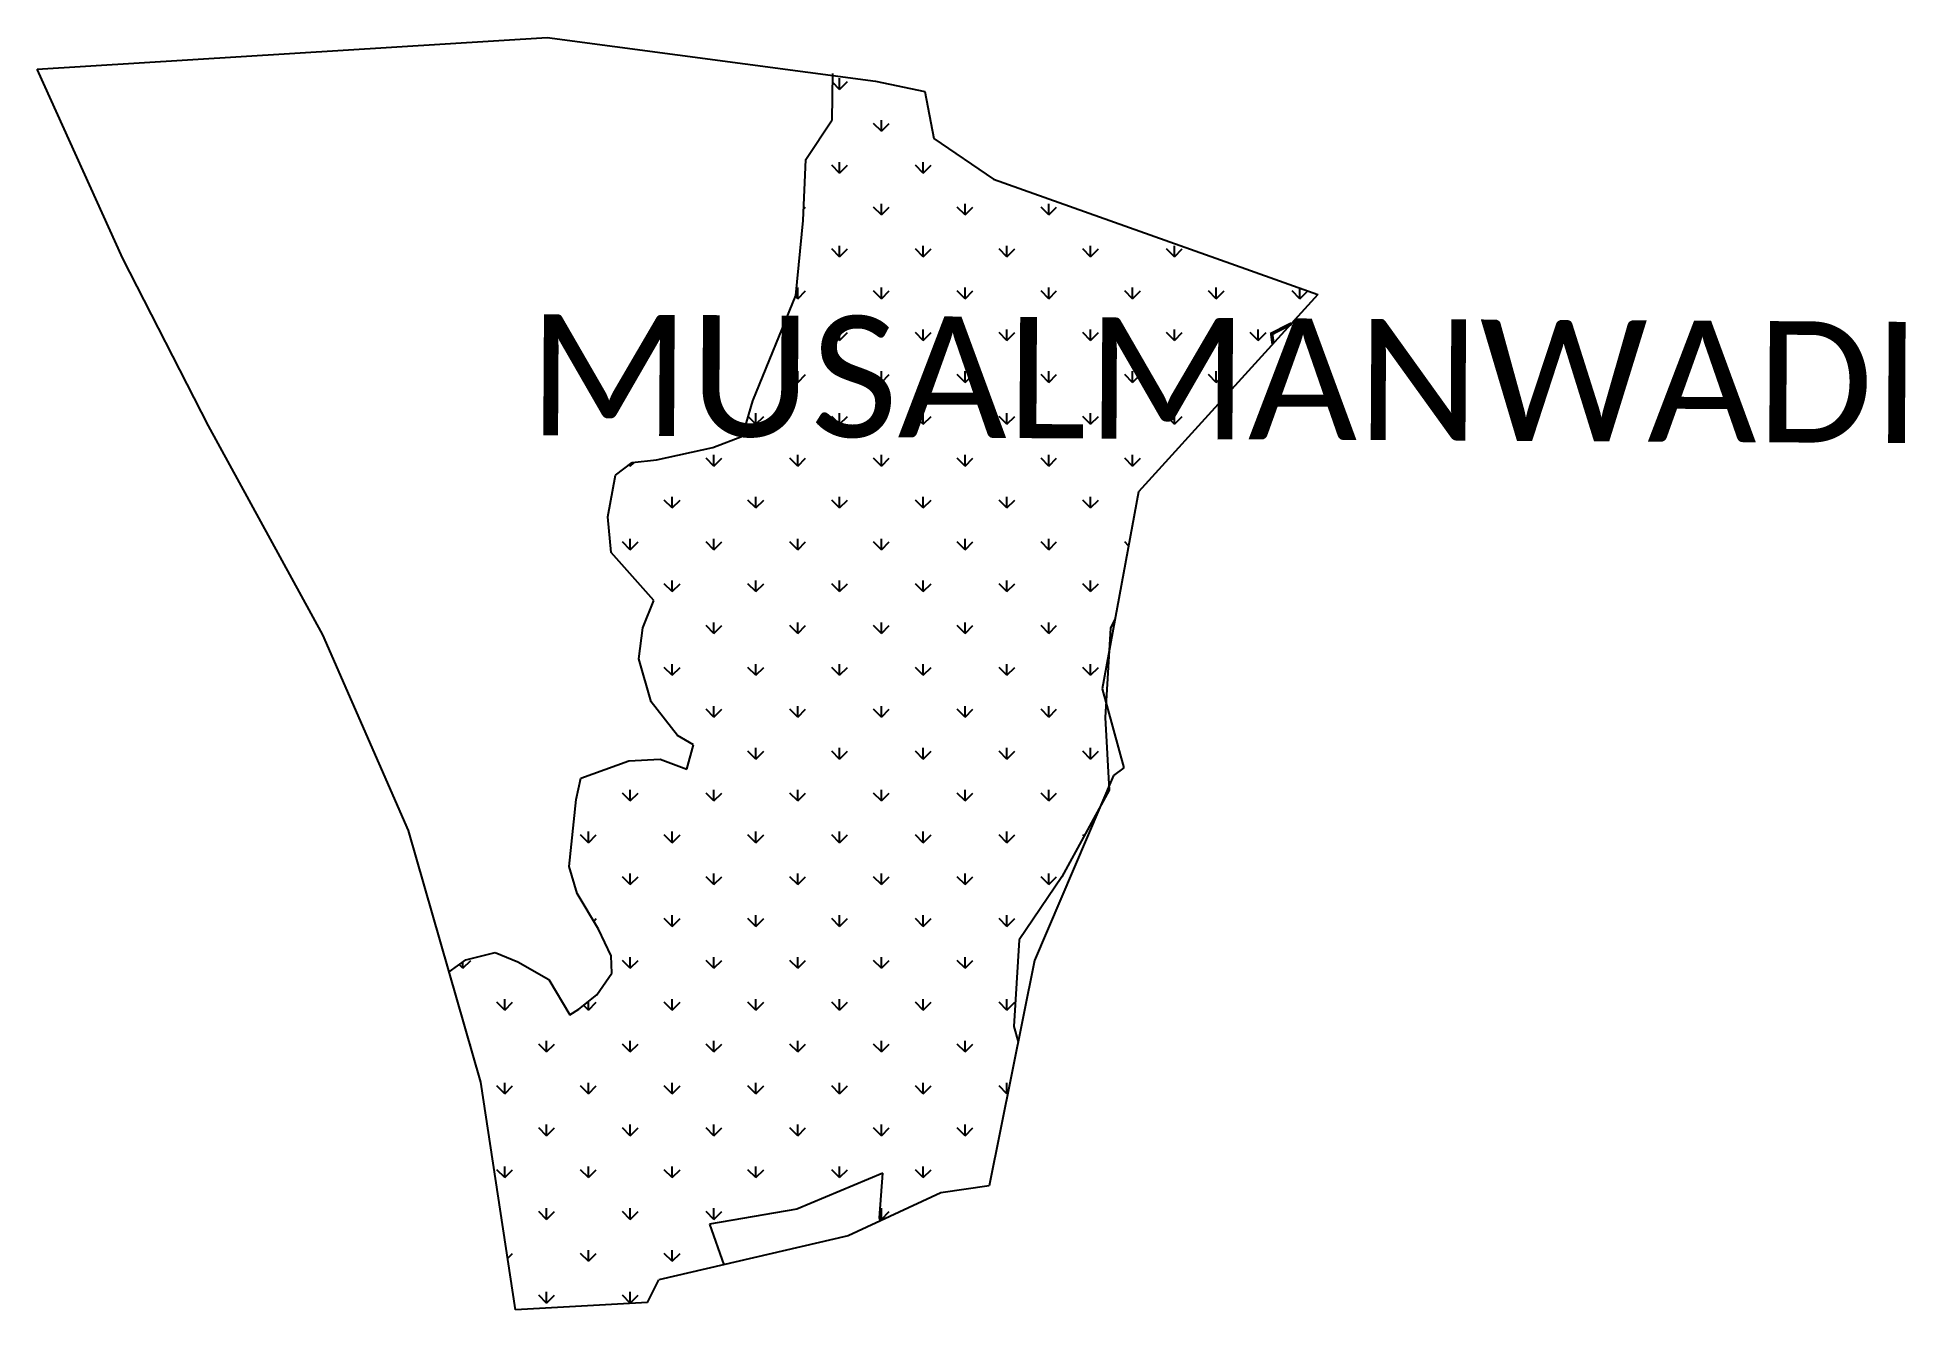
# Model space of a CAD drawing. Header units: metres. Extents: x 319332 to 320935, y 1876724 to 1877816.
import ezdxf

# ---------------------------------------------------------------- set-up
doc = ezdxf.new("R2010")
doc.units = ezdxf.units.M
for name, color, linetype in [('MANGROOVES', 112, 'Continuous'), ('village', 3, 'Continuous'), ('VILLAGE NAME', 250, 'Continuous')]:
    doc.layers.add(name, color=color, linetype=linetype)

msp = doc.modelspace()

# ---------------------------------------------------------------- linework, layer by layer
at = {"layer": 'MANGROOVES'}
for p, q in [((320014, 1877745.4), (320014.6, 1877785.3)), ((319991.6, 1877711.3), (320014, 1877745.4)), ((319989.3, 1877659), (319991.6, 1877711.3)), ((319982.9, 1877594.6), (319989.3, 1877659)), ((319946, 1877504.2), (319982.9, 1877594.6)), ((319937, 1877473.9), (319946, 1877504.2)), ((319863.2, 1877453.7), (319911.6, 1877464.2)), ((319911.6, 1877464.2), (319937, 1877473.9)), ((319828, 1877440.4), (319842.4, 1877451.3)), ((319842.4, 1877451.3), (319863.2, 1877453.7)), ((319821.4, 1877404.8), (319828, 1877440.4)), ((319824.4, 1877374.1), (319821.4, 1877404.8)), ((319861, 1877333), (319824.4, 1877374.1)), ((319851.6, 1877309.5), (319861, 1877333)), ((319848, 1877282.9), (319851.6, 1877309.5)), ((320252.8, 1877309), (320248.3, 1877232.5)), ((320256.8, 1877316.8), (320252.8, 1877309)), ((319858.7, 1877246), (319848, 1877282.9)), ((319881.3, 1877217.1), (319858.7, 1877246)), ((320248.3, 1877232.5), (320251.9, 1877170.1)), ((319895.1, 1877208.9), (319881.3, 1877217.1)), ((319889.2, 1877188.2), (319895.1, 1877208.9)), ((319798.4, 1877180.5), (319839.7, 1877195.2)), ((319839.7, 1877195.2), (319866.5, 1877196.7)), ((319866.5, 1877196.7), (319889.2, 1877188.2)), ((319794.3, 1877162.1), (319798.4, 1877180.5)), ((319788.4, 1877104.7), (319794.3, 1877162.1)), ((320251.9, 1877170.1), (320211.2, 1877095.8)), ((319795.2, 1877081.4), (319788.4, 1877104.7)), ((320211.2, 1877095.8), (320174.6, 1877041.7)), ((319813.5, 1877050.8), (319795.2, 1877081.4)), ((319824.5, 1877028), (319813.5, 1877050.8)), ((319699.6, 1877024.5), (319724.7, 1877030.7)), ((319724.7, 1877030.7), (319744.3, 1877022.8)), ((320174.6, 1877041.7), (320170.1, 1876967.2)), ((319685.4, 1877014.1), (319699.6, 1877024.5)), ((319744.3, 1877022.8), (319770.8, 1877007.6)), ((319812.2, 1876994.4), (319825, 1877013.1)), ((319825, 1877013.1), (319824.5, 1877028)), ((319770.8, 1877007.6), (319788.8, 1876977.3)), ((319788.8, 1876977.3), (319796.6, 1876982.2)), ((319796.6, 1876982.2), (319812.2, 1876994.4)), ((320170.1, 1876967.2), (320173.7, 1876954)), ((320057.5, 1876841.5), (319983.7, 1876810.5)), ((320054.7, 1876803.1), (320057.5, 1876841.5)), ((319983.7, 1876810.5), (319908.9, 1876797.7)), ((319908.9, 1876797.7), (319921.1, 1876762.8)), ((320055.6, 1876800.5), (320054.7, 1876803.1))]:
    msp.add_line(p, q, dxfattribs=at)
at = {"layer": 'MANGROOVES', "linetype": 'Continuous'}
for p, q in [((320020.4, 1877771.6), (320014.5, 1877777.5)), ((320020.4, 1877771.6), (320020.4, 1877781.1)), ((320020.4, 1877771.6), (320027.1, 1877778.3)), ((320056.3, 1877735.6), (320049.6, 1877742.4)), ((320056.3, 1877735.6), (320056.3, 1877745.2)), ((320056.3, 1877735.6), (320063.1, 1877742.4)), ((320020.4, 1877699.7), (320013.7, 1877706.4)), ((320020.4, 1877699.7), (320020.4, 1877709.2)), ((320020.4, 1877699.7), (320027.1, 1877706.4)), ((320092.2, 1877699.7), (320085.5, 1877706.4)), ((320092.2, 1877699.7), (320092.2, 1877709.2)), ((320092.2, 1877699.7), (320099, 1877706.4)), ((319989.8, 1877669.1), (319991.2, 1877670.5)), ((320056.3, 1877663.8), (320049.6, 1877670.5)), ((320056.3, 1877663.8), (320056.3, 1877673.3)), ((320056.3, 1877663.8), (320063.1, 1877670.5)), ((320128.2, 1877663.8), (320121.4, 1877670.5)), ((320128.2, 1877663.8), (320128.2, 1877673.3)), ((320128.2, 1877663.8), (320134.9, 1877670.5)), ((320200, 1877663.8), (320193.3, 1877670.5)), ((320200, 1877663.8), (320200, 1877673.3)), ((320200, 1877663.8), (320206.7, 1877670.5)), ((320020.4, 1877627.9), (320013.7, 1877634.6)), ((320020.4, 1877627.9), (320020.4, 1877637.4)), ((320020.4, 1877627.9), (320027.1, 1877634.6)), ((320092.2, 1877627.9), (320085.5, 1877634.6)), ((320092.2, 1877627.9), (320092.2, 1877637.4)), ((320092.2, 1877627.9), (320099, 1877634.6)), ((320164.1, 1877627.9), (320157.4, 1877634.6)), ((320164.1, 1877627.9), (320164.1, 1877637.4)), ((320164.1, 1877627.9), (320170.8, 1877634.6)), ((320235.9, 1877627.9), (320229.2, 1877634.6)), ((320235.9, 1877627.9), (320235.9, 1877637.4)), ((320235.9, 1877627.9), (320242.7, 1877634.6)), ((320307.8, 1877627.9), (320301, 1877634.6)), ((320307.8, 1877627.9), (320307.8, 1877637.4)), ((320307.8, 1877627.9), (320314.5, 1877634.6)), ((319984.5, 1877591.9), (319982.6, 1877593.9)), ((319984.5, 1877591.9), (319984.5, 1877601.5)), ((319984.5, 1877591.9), (319991.2, 1877598.7)), ((320056.3, 1877591.9), (320049.6, 1877598.7)), ((320056.3, 1877591.9), (320056.3, 1877601.5)), ((320056.3, 1877591.9), (320063.1, 1877598.7)), ((320128.2, 1877591.9), (320121.4, 1877598.7)), ((320128.2, 1877591.9), (320128.2, 1877601.5)), ((320128.2, 1877591.9), (320134.9, 1877598.7)), ((320200, 1877591.9), (320193.3, 1877598.7)), ((320200, 1877591.9), (320200, 1877601.5)), ((320200, 1877591.9), (320206.7, 1877598.7)), ((320271.9, 1877591.9), (320265.1, 1877598.7)), ((320271.9, 1877591.9), (320271.9, 1877601.5)), ((320271.9, 1877591.9), (320278.6, 1877598.7)), ((320343.7, 1877591.9), (320337, 1877598.7)), ((320343.7, 1877591.9), (320343.7, 1877601.5)), ((320343.7, 1877591.9), (320350.4, 1877598.7)), ((320415.5, 1877591.9), (320408.8, 1877598.7)), ((320415.5, 1877591.9), (320415.5, 1877601)), ((320415.5, 1877591.9), (320422.2, 1877598.6)), ((320020.4, 1877556), (320013.7, 1877562.8)), ((320020.4, 1877556), (320020.4, 1877565.6)), ((320020.4, 1877556), (320027.1, 1877562.8)), ((320092.2, 1877556), (320085.5, 1877562.8)), ((320092.2, 1877556), (320092.2, 1877565.6)), ((320092.2, 1877556), (320099, 1877562.8)), ((320164.1, 1877556), (320157.4, 1877562.8)), ((320164.1, 1877556), (320164.1, 1877565.6)), ((320164.1, 1877556), (320170.8, 1877562.8)), ((320235.9, 1877556), (320229.2, 1877562.8)), ((320235.9, 1877556), (320235.9, 1877565.6)), ((320235.9, 1877556), (320242.7, 1877562.8)), ((320307.8, 1877556), (320301, 1877562.8)), ((320307.8, 1877556), (320307.8, 1877565.6)), ((320307.8, 1877556), (320314.5, 1877562.8)), ((320379.6, 1877556), (320372.9, 1877562.8)), ((320379.6, 1877556), (320379.6, 1877565.6)), ((320379.6, 1877556), (320386.4, 1877562.8)), ((319984.5, 1877520.1), (319977.8, 1877526.8)), ((319984.5, 1877520.1), (319984.5, 1877529.6)), ((319984.5, 1877520.1), (319991.2, 1877526.8)), ((320056.3, 1877520.1), (320049.6, 1877526.8)), ((320056.3, 1877520.1), (320056.3, 1877529.6)), ((320056.3, 1877520.1), (320063.1, 1877526.8)), ((320128.2, 1877520.1), (320121.4, 1877526.8)), ((320128.2, 1877520.1), (320128.2, 1877529.6)), ((320128.2, 1877520.1), (320134.9, 1877526.8)), ((320200, 1877520.1), (320193.3, 1877526.8)), ((320200, 1877520.1), (320200, 1877529.6)), ((320200, 1877520.1), (320206.7, 1877526.8)), ((320271.9, 1877520.1), (320265.1, 1877526.8)), ((320271.9, 1877520.1), (320271.9, 1877529.6)), ((320271.9, 1877520.1), (320278.6, 1877526.8)), ((320343.7, 1877520.1), (320337, 1877526.8)), ((320343.7, 1877520.1), (320343.7, 1877529.6)), ((320343.7, 1877520.1), (320350.4, 1877526.8)), ((319948.6, 1877484.2), (319948.6, 1877493.7)), ((320020.4, 1877484.2), (320020.4, 1877493.7)), ((320092.2, 1877484.2), (320092.2, 1877493.7)), ((320164.1, 1877484.2), (320164.1, 1877493.7)), ((320235.9, 1877484.2), (320235.9, 1877493.7)), ((320307.8, 1877484.2), (320307.8, 1877493.7)), ((319948.6, 1877484.2), (319942, 1877490.7)), ((319948.6, 1877484.2), (319955.3, 1877490.9)), ((320020.4, 1877484.2), (320013.7, 1877490.9)), ((320020.4, 1877484.2), (320027.1, 1877490.9)), ((320092.2, 1877484.2), (320085.5, 1877490.9)), ((320092.2, 1877484.2), (320099, 1877490.9)), ((320164.1, 1877484.2), (320157.4, 1877490.9)), ((320164.1, 1877484.2), (320170.8, 1877490.9)), ((320235.9, 1877484.2), (320229.2, 1877490.9)), ((320235.9, 1877484.2), (320242.7, 1877490.9)), ((320307.8, 1877484.2), (320301, 1877490.9)), ((320307.8, 1877484.2), (320314.5, 1877490.9)), ((319840.8, 1877448.3), (319839.8, 1877449.3)), ((319840.8, 1877448.3), (319844, 1877451.4)), ((319840.8, 1877448.3), (319840.8, 1877450)), ((319912.6, 1877448.3), (319905.9, 1877455)), ((319912.6, 1877448.3), (319912.6, 1877457.8)), ((319912.6, 1877448.3), (319919.4, 1877455)), ((319984.5, 1877448.3), (319977.8, 1877455)), ((319984.5, 1877448.3), (319984.5, 1877457.8)), ((319984.5, 1877448.3), (319991.2, 1877455)), ((320056.3, 1877448.3), (320049.6, 1877455)), ((320056.3, 1877448.3), (320056.3, 1877457.8)), ((320056.3, 1877448.3), (320063.1, 1877455)), ((320128.2, 1877448.3), (320121.4, 1877455)), ((320128.2, 1877448.3), (320128.2, 1877457.8)), ((320128.2, 1877448.3), (320134.9, 1877455)), ((320200, 1877448.3), (320193.3, 1877455)), ((320200, 1877448.3), (320200, 1877457.8)), ((320200, 1877448.3), (320206.7, 1877455)), ((320271.9, 1877448.3), (320265.1, 1877455)), ((320271.9, 1877448.3), (320271.9, 1877457.8)), ((320271.9, 1877448.3), (320278.6, 1877455)), ((319876.7, 1877412.3), (319870, 1877419.1)), ((319876.7, 1877412.3), (319876.7, 1877421.9)), ((319876.7, 1877412.3), (319883.5, 1877419.1)), ((319948.6, 1877412.3), (319941.8, 1877419.1)), ((319948.6, 1877412.3), (319948.6, 1877421.9)), ((319948.6, 1877412.3), (319955.3, 1877419.1)), ((320020.4, 1877412.3), (320013.7, 1877419.1)), ((320020.4, 1877412.3), (320020.4, 1877421.9)), ((320020.4, 1877412.3), (320027.1, 1877419.1)), ((320092.2, 1877412.3), (320085.5, 1877419.1)), ((320092.2, 1877412.3), (320092.2, 1877421.9)), ((320092.2, 1877412.3), (320099, 1877419.1)), ((320164.1, 1877412.3), (320157.4, 1877419.1)), ((320164.1, 1877412.3), (320164.1, 1877421.9)), ((320164.1, 1877412.3), (320170.8, 1877419.1)), ((320235.9, 1877412.3), (320229.2, 1877419.1)), ((320235.9, 1877412.3), (320235.9, 1877421.9)), ((320235.9, 1877412.3), (320242.7, 1877419.1)), ((319840.8, 1877376.4), (319834.1, 1877383.2)), ((319840.8, 1877376.4), (319840.8, 1877385.9)), ((319840.8, 1877376.4), (319847.5, 1877383.2)), ((319912.6, 1877376.4), (319905.9, 1877383.2)), ((319912.6, 1877376.4), (319912.6, 1877385.9)), ((319912.6, 1877376.4), (319919.4, 1877383.2)), ((319984.5, 1877376.4), (319977.8, 1877383.2)), ((319984.5, 1877376.4), (319984.5, 1877385.9)), ((319984.5, 1877376.4), (319991.2, 1877383.2)), ((320056.3, 1877376.4), (320049.6, 1877383.2)), ((320056.3, 1877376.4), (320056.3, 1877385.9)), ((320056.3, 1877376.4), (320063.1, 1877383.2)), ((320128.2, 1877376.4), (320121.4, 1877383.2)), ((320128.2, 1877376.4), (320128.2, 1877385.9)), ((320128.2, 1877376.4), (320134.9, 1877383.2)), ((320200, 1877376.4), (320193.3, 1877383.2)), ((320200, 1877376.4), (320200, 1877385.9)), ((320200, 1877376.4), (320206.7, 1877383.2)), ((320268.4, 1877379.8), (320265.1, 1877383.2)), ((319876.7, 1877340.5), (319876.7, 1877350)), ((319948.6, 1877340.5), (319948.6, 1877350)), ((320020.4, 1877340.5), (320020.4, 1877350)), ((320092.2, 1877340.5), (320092.2, 1877350)), ((320164.1, 1877340.5), (320164.1, 1877350)), ((320235.9, 1877340.5), (320235.9, 1877350)), ((319876.7, 1877340.5), (319870, 1877347.2)), ((319876.7, 1877340.5), (319883.5, 1877347.2)), ((319948.6, 1877340.5), (319941.8, 1877347.2)), ((319948.6, 1877340.5), (319955.3, 1877347.2)), ((320020.4, 1877340.5), (320013.7, 1877347.2)), ((320020.4, 1877340.5), (320027.1, 1877347.2)), ((320092.2, 1877340.5), (320085.5, 1877347.2)), ((320092.2, 1877340.5), (320099, 1877347.2)), ((320164.1, 1877340.5), (320157.4, 1877347.2)), ((320164.1, 1877340.5), (320170.8, 1877347.2)), ((320235.9, 1877340.5), (320229.2, 1877347.2)), ((320235.9, 1877340.5), (320242.7, 1877347.2)), ((319912.6, 1877304.6), (319905.9, 1877311.3)), ((319912.6, 1877304.6), (319912.6, 1877314.1)), ((319912.6, 1877304.6), (319919.4, 1877311.3)), ((319984.5, 1877304.6), (319977.8, 1877311.3)), ((319984.5, 1877304.6), (319984.5, 1877314.1)), ((319984.5, 1877304.6), (319991.2, 1877311.3)), ((320056.3, 1877304.6), (320049.6, 1877311.3)), ((320056.3, 1877304.6), (320056.3, 1877314.1)), ((320056.3, 1877304.6), (320063.1, 1877311.3)), ((320128.2, 1877304.6), (320121.4, 1877311.3)), ((320128.2, 1877304.6), (320128.2, 1877314.1)), ((320128.2, 1877304.6), (320134.9, 1877311.3)), ((320200, 1877304.6), (320193.3, 1877311.3)), ((320200, 1877304.6), (320200, 1877314.1)), ((320200, 1877304.6), (320206.7, 1877311.3)), ((319876.7, 1877268.7), (319870, 1877275.4)), ((319876.7, 1877268.7), (319876.7, 1877278.2)), ((319876.7, 1877268.7), (319883.5, 1877275.4)), ((319948.6, 1877268.7), (319941.8, 1877275.4)), ((319948.6, 1877268.7), (319948.6, 1877278.2)), ((319948.6, 1877268.7), (319955.3, 1877275.4)), ((320020.4, 1877268.7), (320013.7, 1877275.4)), ((320020.4, 1877268.7), (320020.4, 1877278.2)), ((320020.4, 1877268.7), (320027.1, 1877275.4)), ((320092.2, 1877268.7), (320085.5, 1877275.4)), ((320092.2, 1877268.7), (320092.2, 1877278.2)), ((320092.2, 1877268.7), (320099, 1877275.4)), ((320164.1, 1877268.7), (320157.4, 1877275.4)), ((320164.1, 1877268.7), (320164.1, 1877278.2)), ((320164.1, 1877268.7), (320170.8, 1877275.4)), ((320235.9, 1877268.7), (320229.2, 1877275.4)), ((320235.9, 1877268.7), (320235.9, 1877278.2)), ((320235.9, 1877268.7), (320242.7, 1877275.4)), ((319912.6, 1877232.7), (319905.9, 1877239.5)), ((319912.6, 1877232.7), (319912.6, 1877242.3)), ((319912.6, 1877232.7), (319919.4, 1877239.5)), ((319984.5, 1877232.7), (319977.8, 1877239.5)), ((319984.5, 1877232.7), (319984.5, 1877242.3)), ((319984.5, 1877232.7), (319991.2, 1877239.5)), ((320056.3, 1877232.7), (320049.6, 1877239.5)), ((320056.3, 1877232.7), (320056.3, 1877242.3)), ((320056.3, 1877232.7), (320063.1, 1877239.5)), ((320128.2, 1877232.7), (320121.4, 1877239.5)), ((320128.2, 1877232.7), (320128.2, 1877242.3)), ((320128.2, 1877232.7), (320134.9, 1877239.5)), ((320200, 1877232.7), (320193.3, 1877239.5)), ((320200, 1877232.7), (320200, 1877242.3)), ((320200, 1877232.7), (320206.7, 1877239.5)), ((319948.6, 1877196.8), (319948.6, 1877206.3)), ((320020.4, 1877196.8), (320020.4, 1877206.3)), ((320092.2, 1877196.8), (320092.2, 1877206.3)), ((320164.1, 1877196.8), (320164.1, 1877206.3)), ((320235.9, 1877196.8), (320235.9, 1877206.3)), ((319948.6, 1877196.8), (319941.8, 1877203.6)), ((319948.6, 1877196.8), (319955.3, 1877203.6)), ((320020.4, 1877196.8), (320013.7, 1877203.6)), ((320020.4, 1877196.8), (320027.1, 1877203.6)), ((320092.2, 1877196.8), (320085.5, 1877203.6)), ((320092.2, 1877196.8), (320099, 1877203.6)), ((320164.1, 1877196.8), (320157.4, 1877203.6)), ((320164.1, 1877196.8), (320170.8, 1877203.6)), ((320235.9, 1877196.8), (320229.2, 1877203.6)), ((320235.9, 1877196.8), (320242.7, 1877203.6)), ((319840.8, 1877160.9), (319834.1, 1877167.6)), ((319840.8, 1877160.9), (319840.8, 1877170.4)), ((319840.8, 1877160.9), (319847.5, 1877167.6)), ((319912.6, 1877160.9), (319905.9, 1877167.6)), ((319912.6, 1877160.9), (319912.6, 1877170.4)), ((319912.6, 1877160.9), (319919.4, 1877167.6)), ((319984.5, 1877160.9), (319977.8, 1877167.6)), ((319984.5, 1877160.9), (319984.5, 1877170.4)), ((319984.5, 1877160.9), (319991.2, 1877167.6)), ((320056.3, 1877160.9), (320049.6, 1877167.6)), ((320056.3, 1877160.9), (320056.3, 1877170.4)), ((320056.3, 1877160.9), (320063.1, 1877167.6)), ((320128.2, 1877160.9), (320121.4, 1877167.6)), ((320128.2, 1877160.9), (320128.2, 1877170.4)), ((320128.2, 1877160.9), (320134.9, 1877167.6)), ((320200, 1877160.9), (320193.3, 1877167.6)), ((320200, 1877160.9), (320200, 1877170.4)), ((320200, 1877160.9), (320206.7, 1877167.6)), ((319804.9, 1877125), (319798.1, 1877131.7)), ((319804.9, 1877125), (319804.9, 1877134.5)), ((319804.9, 1877125), (319811.6, 1877131.7)), ((319876.7, 1877125), (319870, 1877131.7)), ((319876.7, 1877125), (319876.7, 1877134.5)), ((319876.7, 1877125), (319883.5, 1877131.7)), ((319948.6, 1877125), (319941.8, 1877131.7)), ((319948.6, 1877125), (319948.6, 1877134.5)), ((319948.6, 1877125), (319955.3, 1877131.7)), ((320020.4, 1877125), (320013.7, 1877131.7)), ((320020.4, 1877125), (320020.4, 1877134.5)), ((320020.4, 1877125), (320027.1, 1877131.7)), ((320092.2, 1877125), (320085.5, 1877131.7)), ((320092.2, 1877125), (320092.2, 1877134.5)), ((320092.2, 1877125), (320099, 1877131.7)), ((320164.1, 1877125), (320157.4, 1877131.7)), ((320164.1, 1877125), (320164.1, 1877134.5)), ((320164.1, 1877125), (320170.8, 1877131.7)), ((320230.3, 1877130.6), (320229.2, 1877131.7)), ((319840.8, 1877089.1), (319834.1, 1877095.8)), ((319840.8, 1877089.1), (319840.8, 1877098.6)), ((319840.8, 1877089.1), (319847.5, 1877095.8)), ((319912.6, 1877089.1), (319905.9, 1877095.8)), ((319912.6, 1877089.1), (319912.6, 1877098.6)), ((319912.6, 1877089.1), (319919.4, 1877095.8)), ((319984.5, 1877089.1), (319977.8, 1877095.8)), ((319984.5, 1877089.1), (319984.5, 1877098.6)), ((319984.5, 1877089.1), (319991.2, 1877095.8)), ((320056.3, 1877089.1), (320049.6, 1877095.8)), ((320056.3, 1877089.1), (320056.3, 1877098.6)), ((320056.3, 1877089.1), (320063.1, 1877095.8)), ((320128.2, 1877089.1), (320121.4, 1877095.8)), ((320128.2, 1877089.1), (320128.2, 1877098.6)), ((320128.2, 1877089.1), (320134.9, 1877095.8)), ((320200, 1877089.1), (320193.3, 1877095.8)), ((320200, 1877089.1), (320200, 1877098.6)), ((320200, 1877089.1), (320206.7, 1877095.8)), ((319876.7, 1877053.1), (319876.7, 1877062.7)), ((319948.6, 1877053.1), (319948.6, 1877062.7)), ((320020.4, 1877053.1), (320020.4, 1877062.7)), ((320092.2, 1877053.1), (320092.2, 1877062.7)), ((320164.1, 1877053.1), (320164.1, 1877062.7)), ((319809.4, 1877057.6), (319811.6, 1877059.9)), ((319876.7, 1877053.1), (319870, 1877059.9)), ((319876.7, 1877053.1), (319883.5, 1877059.9)), ((319948.6, 1877053.1), (319941.8, 1877059.9)), ((319948.6, 1877053.1), (319955.3, 1877059.9)), ((320020.4, 1877053.1), (320013.7, 1877059.9)), ((320020.4, 1877053.1), (320027.1, 1877059.9)), ((320092.2, 1877053.1), (320085.5, 1877059.9)), ((320092.2, 1877053.1), (320099, 1877059.9)), ((320164.1, 1877053.1), (320157.4, 1877059.9)), ((320164.1, 1877053.1), (320170.8, 1877059.9)), ((319697.1, 1877017.2), (319694, 1877020.4)), ((319697.1, 1877017.2), (319703.9, 1877023.9)), ((319697.1, 1877017.2), (319697.1, 1877022.7)), ((319840.8, 1877017.2), (319834.1, 1877023.9)), ((319840.8, 1877017.2), (319840.8, 1877026.7)), ((319840.8, 1877017.2), (319847.5, 1877023.9)), ((319912.6, 1877017.2), (319905.9, 1877023.9)), ((319912.6, 1877017.2), (319912.6, 1877026.7)), ((319912.6, 1877017.2), (319919.4, 1877023.9)), ((319984.5, 1877017.2), (319977.8, 1877023.9)), ((319984.5, 1877017.2), (319984.5, 1877026.7)), ((319984.5, 1877017.2), (319991.2, 1877023.9)), ((320056.3, 1877017.2), (320049.6, 1877023.9)), ((320056.3, 1877017.2), (320056.3, 1877026.7)), ((320056.3, 1877017.2), (320063.1, 1877023.9)), ((320128.2, 1877017.2), (320121.4, 1877023.9)), ((320128.2, 1877017.2), (320128.2, 1877026.7)), ((320128.2, 1877017.2), (320134.9, 1877023.9)), ((319733, 1876981.3), (319726.3, 1876988)), ((319733, 1876981.3), (319733, 1876990.8)), ((319733, 1876981.3), (319739.8, 1876988)), ((319804.9, 1876981.3), (319800.8, 1876985.4)), ((319804.9, 1876981.3), (319804.9, 1876988.7)), ((319804.9, 1876981.3), (319811.6, 1876988)), ((319876.7, 1876981.3), (319870, 1876988)), ((319876.7, 1876981.3), (319876.7, 1876990.8)), ((319876.7, 1876981.3), (319883.5, 1876988)), ((319948.6, 1876981.3), (319941.8, 1876988)), ((319948.6, 1876981.3), (319948.6, 1876990.8)), ((319948.6, 1876981.3), (319955.3, 1876988)), ((320020.4, 1876981.3), (320013.7, 1876988)), ((320020.4, 1876981.3), (320020.4, 1876990.8)), ((320020.4, 1876981.3), (320027.1, 1876988)), ((320092.2, 1876981.3), (320085.5, 1876988)), ((320092.2, 1876981.3), (320092.2, 1876990.8)), ((320092.2, 1876981.3), (320099, 1876988)), ((320164.1, 1876981.3), (320157.4, 1876988)), ((320164.1, 1876981.3), (320164.1, 1876990.8)), ((320164.1, 1876981.3), (320170.8, 1876988)), ((319703.4, 1876951.6), (319703.9, 1876952.1)), ((319769, 1876945.4), (319762.2, 1876952.1)), ((319769, 1876945.4), (319769, 1876954.9)), ((319769, 1876945.4), (319775.7, 1876952.1)), ((319840.8, 1876945.4), (319834.1, 1876952.1)), ((319840.8, 1876945.4), (319840.8, 1876954.9)), ((319840.8, 1876945.4), (319847.5, 1876952.1)), ((319912.6, 1876945.4), (319905.9, 1876952.1)), ((319912.6, 1876945.4), (319912.6, 1876954.9)), ((319912.6, 1876945.4), (319919.4, 1876952.1)), ((319984.5, 1876945.4), (319977.8, 1876952.1)), ((319984.5, 1876945.4), (319984.5, 1876954.9)), ((319984.5, 1876945.4), (319991.2, 1876952.1)), ((320056.3, 1876945.4), (320049.6, 1876952.1)), ((320056.3, 1876945.4), (320056.3, 1876954.9)), ((320056.3, 1876945.4), (320063.1, 1876952.1)), ((320128.2, 1876945.4), (320121.4, 1876952.1)), ((320128.2, 1876945.4), (320128.2, 1876954.9)), ((320128.2, 1876945.4), (320134.9, 1876952.1)), ((319733, 1876909.5), (319726.3, 1876916.2)), ((319733, 1876909.5), (319733, 1876919)), ((319733, 1876909.5), (319739.8, 1876916.2)), ((319804.9, 1876909.5), (319798.1, 1876916.2)), ((319804.9, 1876909.5), (319804.9, 1876919)), ((319804.9, 1876909.5), (319811.6, 1876916.2)), ((319876.7, 1876909.5), (319870, 1876916.2)), ((319876.7, 1876909.5), (319876.7, 1876919)), ((319876.7, 1876909.5), (319883.5, 1876916.2)), ((319948.6, 1876909.5), (319941.8, 1876916.2)), ((319948.6, 1876909.5), (319948.6, 1876919)), ((319948.6, 1876909.5), (319955.3, 1876916.2)), ((320020.4, 1876909.5), (320013.7, 1876916.2)), ((320020.4, 1876909.5), (320020.4, 1876919)), ((320020.4, 1876909.5), (320027.1, 1876916.2)), ((320092.2, 1876909.5), (320085.5, 1876916.2)), ((320092.2, 1876909.5), (320092.2, 1876919)), ((320092.2, 1876909.5), (320099, 1876916.2)), ((320164.1, 1876909.5), (320157.4, 1876916.2)), ((320164.1, 1876909.5), (320164.1, 1876919)), ((320164.1, 1876909.5), (320164.8, 1876910.2)), ((319769, 1876873.5), (319762.2, 1876880.3)), ((319769, 1876873.5), (319769, 1876883.1)), ((319769, 1876873.5), (319775.7, 1876880.3)), ((319840.8, 1876873.5), (319834.1, 1876880.3)), ((319840.8, 1876873.5), (319840.8, 1876883.1)), ((319840.8, 1876873.5), (319847.5, 1876880.3)), ((319912.6, 1876873.5), (319905.9, 1876880.3)), ((319912.6, 1876873.5), (319912.6, 1876883.1)), ((319912.6, 1876873.5), (319919.4, 1876880.3)), ((319984.5, 1876873.5), (319977.8, 1876880.3)), ((319984.5, 1876873.5), (319984.5, 1876883.1)), ((319984.5, 1876873.5), (319991.2, 1876880.3)), ((320056.3, 1876873.5), (320049.6, 1876880.3)), ((320056.3, 1876873.5), (320056.3, 1876883.1)), ((320056.3, 1876873.5), (320063.1, 1876880.3)), ((320128.2, 1876873.5), (320121.4, 1876880.3)), ((320128.2, 1876873.5), (320128.2, 1876883.1)), ((320128.2, 1876873.5), (320134.9, 1876880.3)), ((319733, 1876837.6), (319726.3, 1876844.3)), ((319733, 1876837.6), (319733, 1876847.1)), ((319733, 1876837.6), (319739.8, 1876844.3)), ((319804.9, 1876837.6), (319798.1, 1876844.3)), ((319804.9, 1876837.6), (319804.9, 1876847.1)), ((319804.9, 1876837.6), (319811.6, 1876844.3)), ((319876.7, 1876837.6), (319870, 1876844.3)), ((319876.7, 1876837.6), (319876.7, 1876847.1)), ((319876.7, 1876837.6), (319883.5, 1876844.3)), ((319948.6, 1876837.6), (319941.8, 1876844.3)), ((319948.6, 1876837.6), (319948.6, 1876847.1)), ((319948.6, 1876837.6), (319955.3, 1876844.3)), ((320020.4, 1876837.6), (320013.7, 1876844.3)), ((320020.4, 1876837.6), (320020.4, 1876847.1)), ((320020.4, 1876837.6), (320027.1, 1876844.3)), ((320092.2, 1876837.6), (320085.5, 1876844.3)), ((320092.2, 1876837.6), (320092.2, 1876847.1)), ((320092.2, 1876837.6), (320099, 1876844.3)), ((319769, 1876801.7), (319762.2, 1876808.4)), ((319769, 1876801.7), (319769, 1876811.2)), ((319769, 1876801.7), (319775.7, 1876808.4)), ((319840.8, 1876801.7), (319834.1, 1876808.4)), ((319840.8, 1876801.7), (319840.8, 1876811.2)), ((319840.8, 1876801.7), (319847.5, 1876808.4)), ((319912.6, 1876801.7), (319905.9, 1876808.4)), ((319912.6, 1876801.7), (319912.6, 1876811.2)), ((319912.6, 1876801.7), (319919.4, 1876808.4)), ((319984.5, 1876810.9), (319984.5, 1876811.2)), ((320056.3, 1876801.7), (320056.3, 1876811.2)), ((320056.3, 1876801.7), (320063.1, 1876808.4)), ((320056.3, 1876801.7), (320054.8, 1876803.3)), ((319735.6, 1876768.3), (319739.8, 1876772.5)), ((319804.9, 1876765.8), (319798.1, 1876772.5)), ((319804.9, 1876765.8), (319804.9, 1876775.3)), ((319804.9, 1876765.8), (319811.6, 1876772.5)), ((319876.7, 1876765.8), (319870, 1876772.5)), ((319876.7, 1876765.8), (319876.7, 1876775.3)), ((319876.7, 1876765.8), (319883.5, 1876772.5)), ((319769, 1876729.8), (319762.2, 1876736.6)), ((319769, 1876729.8), (319769, 1876739.4)), ((319769, 1876729.8), (319775.7, 1876736.6)), ((319840.8, 1876729.8), (319834.1, 1876736.6)), ((319840.8, 1876729.8), (319840.8, 1876739.4)), ((319840.8, 1876729.8), (319847.5, 1876736.6))]:
    msp.add_line(p, q, dxfattribs=at)
at = {"layer": 'MANGROOVES', "const_width": 3.02, "flags": 128}
msp.add_lwpolyline([(320408.3, 1877570.5), (320391.3, 1877561.8), (320392.4, 1877553.1)], dxfattribs=at)
at = {"layer": 'village'}
for p, q in [((319331.9, 1877788.8), (319769.4, 1877816.2)), ((319769.4, 1877816.2), (320051.3, 1877778.5)), ((319405.4, 1877626.5), (319331.9, 1877788.8)), ((320051.3, 1877778.5), (320093.5, 1877769.9)), ((320093.5, 1877769.9), (320101.2, 1877729.3)), ((320101.2, 1877729.3), (320152.6, 1877694.6)), ((320152.6, 1877694.6), (320369.2, 1877617.5)), ((319478.9, 1877482.8), (319405.4, 1877626.5)), ((320369.2, 1877617.5), (320369.2, 1877617.5)), ((320369.2, 1877617.5), (320431, 1877595.5)), ((320431, 1877595.5), (320277, 1877426.2)), ((319576.8, 1877303.3), (319478.9, 1877482.8)), ((320277, 1877426.2), (320245.7, 1877257.1)), ((319650.5, 1877135.5), (319576.8, 1877303.3)), ((320245.7, 1877257.1), (320264.5, 1877189.2)), ((320264.5, 1877189.2), (320255.6, 1877182.8)), ((320255.6, 1877182.8), (320187.8, 1877023.9)), ((319712.6, 1876919.5), (319650.5, 1877135.5)), ((320187.8, 1877023.9), (320148.7, 1876830.5)), ((319742.3, 1876724.2), (319712.6, 1876919.5)), ((320107.3, 1876824.6), (320027.8, 1876787.6)), ((320148.7, 1876830.5), (320107.3, 1876824.6)), ((320027.8, 1876787.6), (319865.2, 1876749.8)), ((319855.7, 1876730.4), (319742.3, 1876724.2))]:
    msp.add_line(p, q, dxfattribs=at)
msp.add_lwpolyline([(319855.7, 1876730.4), (319865.2, 1876749.8)], dxfattribs=at)

# ---------------------------------------------------------------- texts
at = {"layer": 'VILLAGE NAME', "insert": (319753.5, 1877578.7), "char_height": 104.042, "attachment_point": 1, "rotation": 359.6762}
msp.add_mtext_dynamic_manual_height_columns('{\\fCalibri|b0|i0|c0|p34;MUSALMANWADI}', width=1675.948, gutter_width=520.2, heights=[0], dxfattribs=at)

doc.saveas('drawing.dxf')
